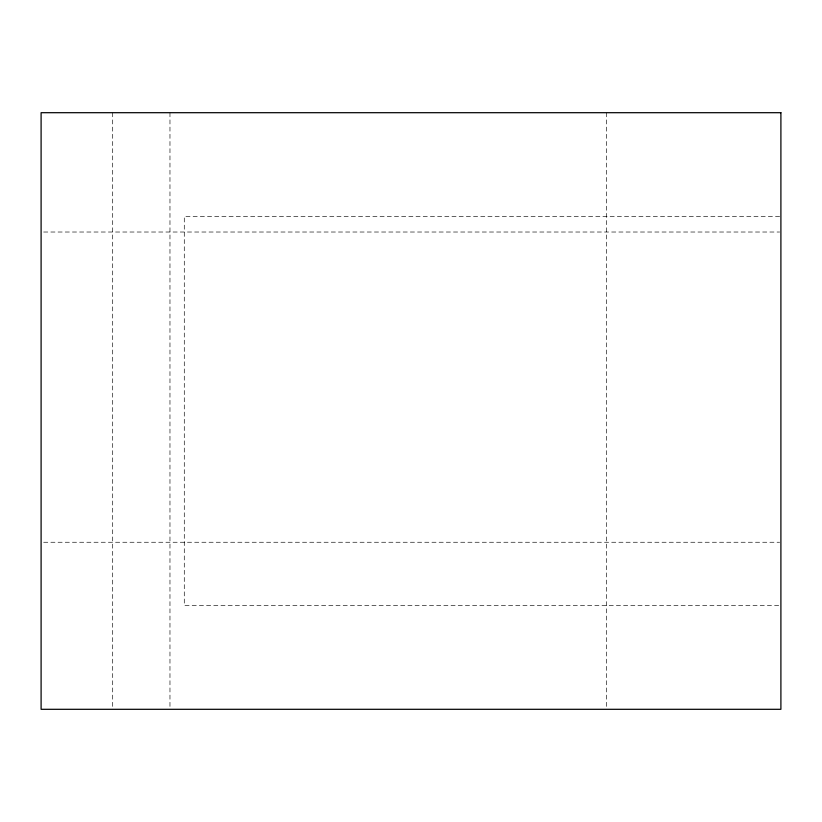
<?xml version="1.0" encoding="UTF-8"?>
<svg xmlns="http://www.w3.org/2000/svg" width="822" height="822" viewBox="0 0 822 822"><rect width="100%" height="100%" fill="white"/><g stroke="black" fill="none" stroke-linecap="round" stroke-linejoin="round"><path stroke-width="0.62" stroke-dasharray="4.11 3.08" d="M779.616 216.505L184.282 216.505L184.282 605.495L779.616 605.495M43.669 232.02L779.616 232.02M43.669 542.253L779.616 542.253M606.687 112.696L606.687 708.019M169.969 112.696L169.969 708.019M112.696 112.696L112.696 708.019"/><path stroke-width="1.23" d="M780.9 112.696L41.1 112.696L41.1 709.304L780.9 709.304L780.9 112.696"/></g></svg>
